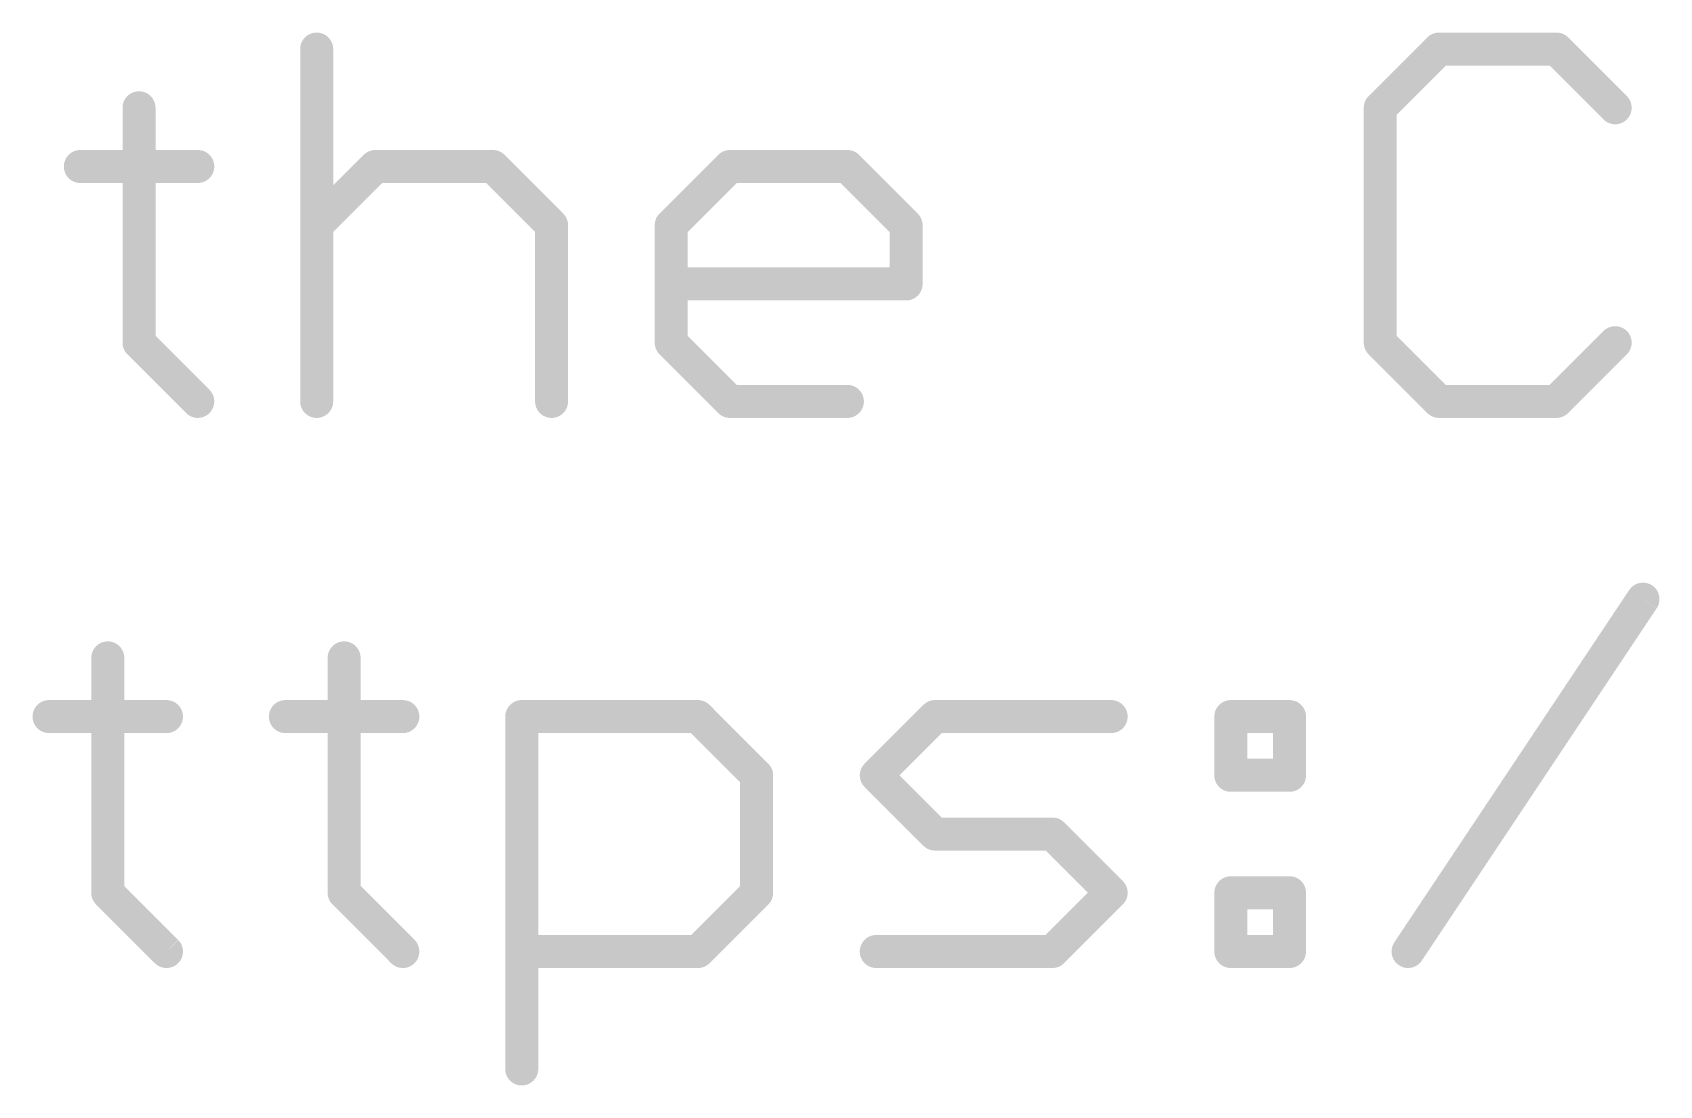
# Model space of a CAD drawing. Extents: x -33 to 74, y -17 to 52.
# Drawn here: x -9.43 to -1.91, y -9.43 to -4.57 of the extents above; entities that cross this region are included whole.
import ezdxf

# ---------------------------------------------------------------- set-up
doc = ezdxf.new("R2010")
doc.units = 0
doc.layers.add('51', color=53, linetype='CONTINUOUS')

msp = doc.modelspace()

# ---------------------------------------------------------------- linework, layer by layer
at = {"layer": '51', "const_width": 0.1524}
for points in [[(-8.1136, -4.6468), (-8.1136, -6.2738)], [(-2.931, -4.6468), (-3.2021, -4.918)], [(-2.3886, -4.6468), (-2.931, -4.6468)], [(-2.1175, -4.918), (-2.3886, -4.6468)], [(-8.9339, -4.918), (-8.9339, -6.0026)], [(-3.2021, -4.918), (-3.2021, -6.0026)], [(-9.205, -5.1891), (-8.6627, -5.1891)], [(-8.1136, -5.4603), (-7.8424, -5.1891)], [(-7.8424, -5.1891), (-7.3001, -5.1891)], [(-7.3001, -5.1891), (-7.0289, -5.4603)], [(-6.4764, -5.4603), (-6.2053, -5.1891)], [(-6.2053, -5.1891), (-5.6629, -5.1891)], [(-5.6629, -5.1891), (-5.3918, -5.4603)], [(-7.0289, -5.4603), (-7.0289, -6.2738)], [(-6.4764, -6.0026), (-6.4764, -5.4603)], [(-5.3918, -5.4603), (-5.3918, -5.7315)], [(-5.3918, -5.7315), (-6.4764, -5.7315)], [(-8.9339, -6.0026), (-8.6627, -6.2738)], [(-6.2053, -6.2738), (-6.4764, -6.0026)], [(-3.2021, -6.0026), (-2.931, -6.2738)], [(-2.3886, -6.2738), (-2.1175, -6.0026)], [(-5.6629, -6.2738), (-6.2053, -6.2738)], [(-2.931, -6.2738), (-2.3886, -6.2738)], [(-3.0737, -8.8138), (-1.9891, -7.1868)], [(-9.0783, -7.458), (-9.0783, -8.5426)], [(-7.9869, -7.458), (-7.9869, -8.5426)], [(-9.3495, -7.7291), (-8.8072, -7.7291)], [(-8.2581, -7.7291), (-7.7157, -7.7291)], [(-7.1666, -9.3561), (-7.1666, -7.7291)], [(-7.1666, -7.7291), (-6.3531, -7.7291)], [(-6.3531, -7.7291), (-6.082, -8.0003)], [(-5.5295, -8.0003), (-5.2583, -7.7291)], [(-5.2583, -7.7291), (-4.4448, -7.7291)], [(-3.8923, -7.7291), (-3.6211, -7.7291)], [(-3.8923, -8.0003), (-3.8923, -7.7291)], [(-3.6211, -7.7291), (-3.6211, -8.0003)], [(-6.082, -8.0003), (-6.082, -8.5426)], [(-5.2583, -8.2715), (-5.5295, -8.0003)], [(-3.6211, -8.0003), (-3.8923, -8.0003)], [(-4.716, -8.2715), (-5.2583, -8.2715)], [(-4.4448, -8.5426), (-4.716, -8.2715)], [(-9.0783, -8.5426), (-8.8072, -8.8138)], [(-7.9869, -8.5426), (-7.7157, -8.8138)], [(-6.082, -8.5426), (-6.3531, -8.8138)], [(-4.716, -8.8138), (-4.4448, -8.5426)], [(-3.8923, -8.5426), (-3.6211, -8.5426)], [(-3.8923, -8.8138), (-3.8923, -8.5426)], [(-3.6211, -8.5426), (-3.6211, -8.8138)], [(-6.3531, -8.8138), (-7.1666, -8.8138)], [(-5.5295, -8.8138), (-4.716, -8.8138)], [(-3.6211, -8.8138), (-3.8923, -8.8138)]]:
    msp.add_lwpolyline(points, dxfattribs=at)
at = {"layer": '51', "const_width": 0.0762}
for points in [[(-8.0755, -4.6468, 1), (-8.1517, -4.6468)], [(-2.931, -4.6087, 1), (-2.931, -4.6849)], [(-2.904, -4.6738, 1), (-2.9579, -4.6199)], [(-2.3617, -4.6199, 1), (-2.4156, -4.6738)], [(-2.3886, -4.6849, 1), (-2.3886, -4.6087)], [(-8.8958, -4.918, 1), (-8.972, -4.918)], [(-3.2291, -4.891, 1), (-3.1752, -4.9449)], [(-3.164, -4.918, 1), (-3.2402, -4.918)], [(-2.1444, -4.9449, 1), (-2.0905, -4.891)], [(-9.205, -5.151, 1), (-9.205, -5.2272)], [(-8.6627, -5.2272, 1), (-8.6627, -5.151)], [(-7.8424, -5.151, 1), (-7.8424, -5.2272)], [(-7.8155, -5.2161, 1), (-7.8694, -5.1622)], [(-7.2732, -5.1622, 1), (-7.327, -5.2161)], [(-7.3001, -5.2272, 1), (-7.3001, -5.151)], [(-6.2053, -5.151, 1), (-6.2053, -5.2272)], [(-6.1783, -5.2161, 1), (-6.2322, -5.1622)], [(-5.636, -5.1622, 1), (-5.6899, -5.2161)], [(-5.6629, -5.2272, 1), (-5.6629, -5.151)], [(-8.1405, -5.4334, 1), (-8.0867, -5.4872)], [(-6.9908, -5.4603, 1), (-7.067, -5.4603)], [(-7.0559, -5.4872, 1), (-7.002, -5.4334)], [(-6.4383, -5.4603, 1), (-6.5145, -5.4603)], [(-6.5034, -5.4334, 1), (-6.4495, -5.4872)], [(-5.3537, -5.4603, 1), (-5.4299, -5.4603)], [(-5.4187, -5.4872, 1), (-5.3648, -5.4334)], [(-6.4764, -5.6934, 1), (-6.4764, -5.7696)], [(-5.4299, -5.7315, 1), (-5.3537, -5.7315)], [(-5.3918, -5.7696, 1), (-5.3918, -5.6934)], [(-8.9069, -5.9757, 1), (-8.9608, -6.0296)], [(-6.4495, -5.9757, 1), (-6.5034, -6.0296)], [(-3.1752, -5.9757, 1), (-3.2291, -6.0296)], [(-2.0905, -6.0296, 1), (-2.1444, -5.9757)], [(-8.972, -6.0026, 1), (-8.8958, -6.0026)], [(-6.5145, -6.0026, 1), (-6.4383, -6.0026)], [(-3.2402, -6.0026, 1), (-3.164, -6.0026)], [(-8.6896, -6.3007, 1), (-8.6358, -6.2469)], [(-6.2053, -6.2357, 1), (-6.2053, -6.3119)], [(-6.2322, -6.3007, 1), (-6.1783, -6.2469)], [(-5.6629, -6.3119, 1), (-5.6629, -6.2357)], [(-2.931, -6.2357, 1), (-2.931, -6.3119)], [(-2.9579, -6.3007, 1), (-2.904, -6.2469)], [(-2.4156, -6.2469, 1), (-2.3617, -6.3007)], [(-2.3886, -6.3119, 1), (-2.3886, -6.2357)], [(-8.1517, -6.2738, 1), (-8.0755, -6.2738)], [(-7.067, -6.2738, 1), (-6.9908, -6.2738)], [(-1.9574, -7.2079, 1), (-2.0208, -7.1657)], [(-9.0402, -7.458, 1), (-9.1164, -7.458)], [(-7.9488, -7.458, 1), (-8.025, -7.458)], [(-9.3495, -7.691, 1), (-9.3495, -7.7672)], [(-8.8072, -7.7672, 1), (-8.8072, -7.691)], [(-8.2581, -7.691, 1), (-8.2581, -7.7672)], [(-7.7157, -7.7672, 1), (-7.7157, -7.691)], [(-7.1285, -7.7291, 1), (-7.2047, -7.7291)], [(-7.1666, -7.691, 1), (-7.1666, -7.7672)], [(-6.3262, -7.7022, 1), (-6.3801, -7.7561)], [(-6.3531, -7.7672, 1), (-6.3531, -7.691)], [(-5.2583, -7.691, 1), (-5.2583, -7.7672)], [(-5.2314, -7.7561, 1), (-5.2852, -7.7022)], [(-4.4448, -7.7672, 1), (-4.4448, -7.691)], [(-3.8923, -7.691, 1), (-3.8923, -7.7672)], [(-3.8542, -7.7291, 1), (-3.9304, -7.7291)], [(-3.583, -7.7291, 1), (-3.6592, -7.7291)], [(-3.6211, -7.7672, 1), (-3.6211, -7.691)], [(-6.0439, -8.0003, 1), (-6.1201, -8.0003)], [(-6.1089, -8.0272, 1), (-6.055, -7.9734)], [(-5.5025, -7.9734, 1), (-5.5564, -8.0272)], [(-5.5564, -7.9734, 1), (-5.5025, -8.0272)], [(-3.8923, -7.9622, 1), (-3.8923, -8.0384)], [(-3.9304, -8.0003, 1), (-3.8542, -8.0003)], [(-3.6592, -8.0003, 1), (-3.583, -8.0003)], [(-3.6211, -8.0384, 1), (-3.6211, -7.9622)], [(-5.2583, -8.2334, 1), (-5.2583, -8.3096)], [(-5.2852, -8.2984, 1), (-5.2314, -8.2445)], [(-4.689, -8.2445, 1), (-4.7429, -8.2984)], [(-4.716, -8.3096, 1), (-4.716, -8.2334)], [(-9.0514, -8.5157, 1), (-9.1053, -8.5696)], [(-7.9599, -8.5157, 1), (-8.0138, -8.5696)], [(-6.055, -8.5696, 1), (-6.1089, -8.5157)], [(-4.4179, -8.5696, 1), (-4.4717, -8.5157)], [(-4.4717, -8.5696, 1), (-4.4179, -8.5157)], [(-3.8923, -8.5045, 1), (-3.8923, -8.5807)], [(-3.8542, -8.5426, 1), (-3.9304, -8.5426)], [(-3.583, -8.5426, 1), (-3.6592, -8.5426)], [(-3.6211, -8.5807, 1), (-3.6211, -8.5045)], [(-9.1164, -8.5426, 1), (-9.0402, -8.5426)], [(-8.025, -8.5426, 1), (-7.9488, -8.5426)], [(-6.1201, -8.5426, 1), (-6.0439, -8.5426)], [(-8.8341, -8.8407, 1), (-8.7802, -8.7869)], [(-7.7427, -8.8407, 1), (-7.6888, -8.7869)], [(-7.1666, -8.7757, 1), (-7.1666, -8.8519)], [(-6.3801, -8.7869, 1), (-6.3262, -8.8407)], [(-6.3531, -8.8519, 1), (-6.3531, -8.7757)], [(-5.5295, -8.7757, 1), (-5.5295, -8.8519)], [(-4.7429, -8.7869, 1), (-4.689, -8.8407)], [(-4.716, -8.8519, 1), (-4.716, -8.7757)], [(-3.8923, -8.7757, 1), (-3.8923, -8.8519)], [(-3.9304, -8.8138, 1), (-3.8542, -8.8138)], [(-3.6592, -8.8138, 1), (-3.583, -8.8138)], [(-3.6211, -8.8519, 1), (-3.6211, -8.7757)], [(-3.1054, -8.7927, 1), (-3.042, -8.8349)], [(-7.2047, -9.3561, 1), (-7.1285, -9.3561)]]:
    msp.add_lwpolyline(points, format="xyb", dxfattribs=at)

doc.saveas('drawing.dxf')
